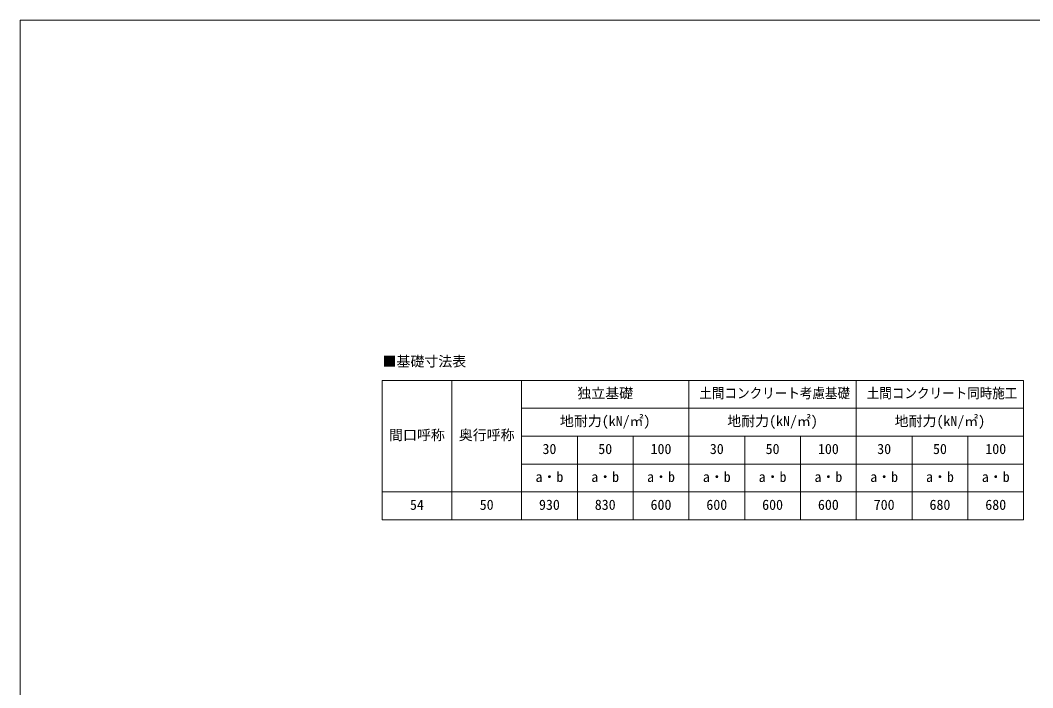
# Model space of a CAD drawing. Units: millimetres at full size, sheet at 1:40; details may follow other scales. Extents: x -11243 to 11243, y -7760 to 7760.
# Drawn here: x -11243 to 372, y 105 to 7760 of the extents above; entities that cross this region are included whole.
import ezdxf
from ezdxf.enums import TextEntityAlignment as Align

# ---------------------------------------------------------------- set-up
doc = ezdxf.new("R2010")
doc.units = ezdxf.units.MM
doc.header["$LTSCALE"] = 40
doc.layers.add('0-E_DET2', color=7, linetype='Continuous', lineweight=18)
doc.layers.add('F-0_240', color=7, linetype='Continuous', lineweight=9)
doc.styles.add('ＭＳ ゴシック', font='')
doc.styles.get('ＭＳ ゴシック').set_extended_font_data('MS Gothic')

msp = doc.modelspace()

# ---------------------------------------------------------------- linework, layer by layer
at = {"layer": '0-E_DET2'}
for p, q in [((-7091.85, 3629.64), (-7091.85, 2029.64)), ((-7091.85, 3629.64), (268.15, 3629.64)), ((-6291.85, 3629.64), (-6291.85, 2029.64)), ((-5491.85, 3629.64), (-5491.85, 2029.64)), ((-3571.85, 3629.64), (-3571.85, 2029.64)), ((-1651.85, 3629.64), (-1651.85, 2029.64)), ((268.15, 3629.64), (268.15, 2029.64)), ((-5491.85, 3309.64), (268.15, 3309.64)), ((-5491.85, 2989.64), (268.15, 2989.64)), ((-4851.85, 2989.64), (-4851.85, 2029.64)), ((-4211.85, 2989.64), (-4211.85, 2029.64)), ((-2931.85, 2989.64), (-2931.85, 2029.64)), ((-2291.85, 2989.64), (-2291.85, 2029.64)), ((-1011.85, 2989.64), (-1011.85, 2029.64)), ((-371.85, 2989.64), (-371.85, 2029.64)), ((-5491.85, 2669.64), (268.15, 2669.64)), ((-7091.85, 2349.64), (268.15, 2349.64)), ((-7091.85, 2029.64), (268.15, 2029.64))]:
    msp.add_line(p, q, dxfattribs=at)
at = {"layer": 'F-0_240', "color": 5}
for q in [(-11242.74, -7760), (10677.26, 7760)]:
    msp.add_line((-11242.74, 7760), q, dxfattribs=at)

# ---------------------------------------------------------------- texts
at = {"layer": '0-E_DET2', "style": 'ＭＳ ゴシック'}
for s, p in [('■基礎寸法表', (-7086.58, 3754.05)), ('独立基礎', (-4851.85, 3389.64)), ('地耐力(kN/㎡)', (-5051.85, 3069.64)), ('地耐力(kN/㎡)', (-3131.85, 3069.64)), ('地耐力(kN/㎡)', (-1211.85, 3069.64)), ('間口呼称', (-7011.85, 2909.64)), ('奥行呼称', (-6211.85, 2909.64)), ('30', (-5251.85, 2749.64)), ('50', (-4611.85, 2749.64)), ('100', (-4011.85, 2749.64)), ('30', (-3331.85, 2749.64)), ('50', (-2691.85, 2749.64)), ('100', (-2091.85, 2749.64)), ('30', (-1411.85, 2749.64)), ('50', (-771.85, 2749.64)), ('100', (-171.85, 2749.64)), ('a・b', (-5331.85, 2429.64)), ('a・b', (-4691.85, 2429.64)), ('a・b', (-4051.85, 2429.64)), ('a・b', (-3411.85, 2429.64)), ('a・b', (-2771.85, 2429.64)), ('a・b', (-2131.85, 2429.64)), ('a・b', (-1491.85, 2429.64)), ('a・b', (-851.85, 2429.64)), ('a・b', (-211.85, 2429.64)), ('54', (-6771.85, 2109.64)), ('50', (-5971.85, 2109.64)), ('930', (-5291.85, 2109.64)), ('830', (-4651.85, 2109.64)), ('600', (-4011.85, 2109.64)), ('600', (-3371.85, 2109.64)), ('600', (-2731.85, 2109.64)), ('600', (-2091.85, 2109.64)), ('700', (-1451.85, 2109.64)), ('680', (-811.85, 2109.64)), ('680', (-171.85, 2109.64))]:
    msp.add_text(s, height=117.3, dxfattribs=at).set_placement(p, align=Align.BOTTOM_LEFT)
at = {"layer": '0-E_DET2', "style": 'ＭＳ ゴシック', "width": 0.9}
for s, p in [('土間コンクリート考慮基礎', (-3451.85, 3389.64)), ('土間コンクリート同時施工', (-1531.85, 3389.64))]:
    msp.add_text(s, height=117.3, dxfattribs=at).set_placement(p, align=Align.BOTTOM_LEFT)

doc.saveas('drawing.dxf')
